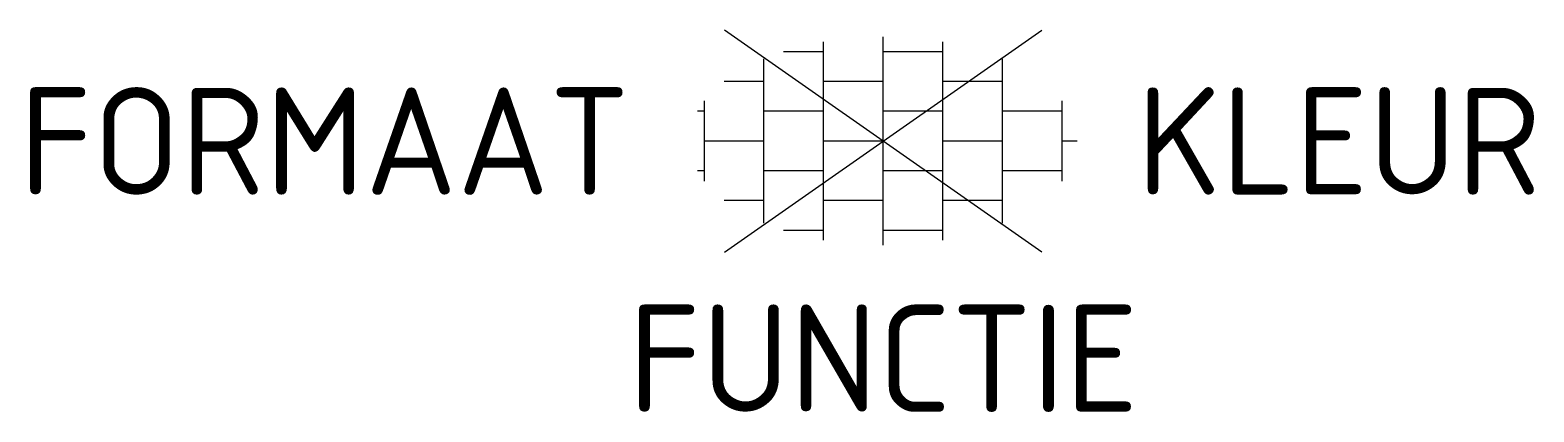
# Model space of a CAD drawing. Header units: metres. Extents: x -14.3 to 10.9, y -4.6 to 1.9.
import ezdxf
from ezdxf.enums import TextEntityAlignment as Align

# ---------------------------------------------------------------- set-up
doc = ezdxf.new("R2010")
doc.units = ezdxf.units.M
doc.styles.add('NLCS-ISO', font='NLCS-ISO.ttf')

msp = doc.modelspace()

# ---------------------------------------------------------------- linework, layer by layer
for p, q in [((-2.662, -1.864), (2.662, 1.864)), ((2.662, -1.864), (-2.662, 1.864)), ((-1, 1), (-1, 1.665)), ((0, 1), (0, 1.75)), ((1, 1), (1, 1.665)), ((-2, 1), (-2, 1.379)), ((-1, 1.5), (-1.673, 1.5)), ((1, 1.5), (0, 1.5)), ((2, 1), (2, 1.379)), ((-2, 1), (-2.666, 1)), ((-2, 0), (-2, 1)), ((0, 1), (-1, 1)), ((-1, 0), (-1, 1)), ((0, 0), (0, 1)), ((2, 1), (1, 1)), ((1, 0), (1, 1)), ((2, 0), (2, 1)), ((-3, 0), (-3, 0.673)), ((3, 0), (3, 0.673)), ((-3, 0.5), (-3.114, 0.5)), ((-1, 0.5), (-2, 0.5)), ((1, 0.5), (0, 0.5)), ((3, 0.5), (2, 0.5)), ((-2, 0), (-3, 0)), ((-3, -0.673), (-3, 0)), ((-2, -1), (-2, 0)), ((0, 0), (-1, 0)), ((-1, -1), (-1, 0)), ((0, -1), (0, 0)), ((2, 0), (1, 0)), ((1, -1), (1, 0)), ((2, -1), (2, 0)), ((3.25, 0), (3, 0)), ((3, -0.673), (3, 0)), ((-3, -0.5), (-3.114, -0.5)), ((-1, -0.5), (-2, -0.5)), ((1, -0.5), (0, -0.5)), ((3, -0.5), (2, -0.5)), ((-2, -1), (-2.666, -1)), ((-2, -1.379), (-2, -1)), ((0, -1), (-1, -1)), ((-1, -1.665), (-1, -1)), ((0, -1.75), (0, -1)), ((2, -1), (1, -1)), ((1, -1.665), (1, -1)), ((2, -1.379), (2, -1)), ((-1, -1.5), (-1.674, -1.5)), ((1, -1.5), (0, -1.5))]:
    msp.add_line(p, q)

# ---------------------------------------------------------------- texts
at = {"style": 'NLCS-ISO'}
msp.add_attdef('FORMAAT', text='', height=1.8, dxfattribs=at).set_placement((-4.25, 0), align=Align.MIDDLE_RIGHT)
msp.add_attdef('KLEUR', text='', height=1.8, dxfattribs=at).set_placement((4.25, 0), align=Align.MIDDLE_LEFT)
at = {"style": 'NLCS-ISO', "flags": 1}
msp.add_attdef('FUNCTIE', text='', height=1.8, dxfattribs=at).set_placement((0, -2.75), align=Align.TOP_CENTER)

doc.saveas('drawing.dxf')
